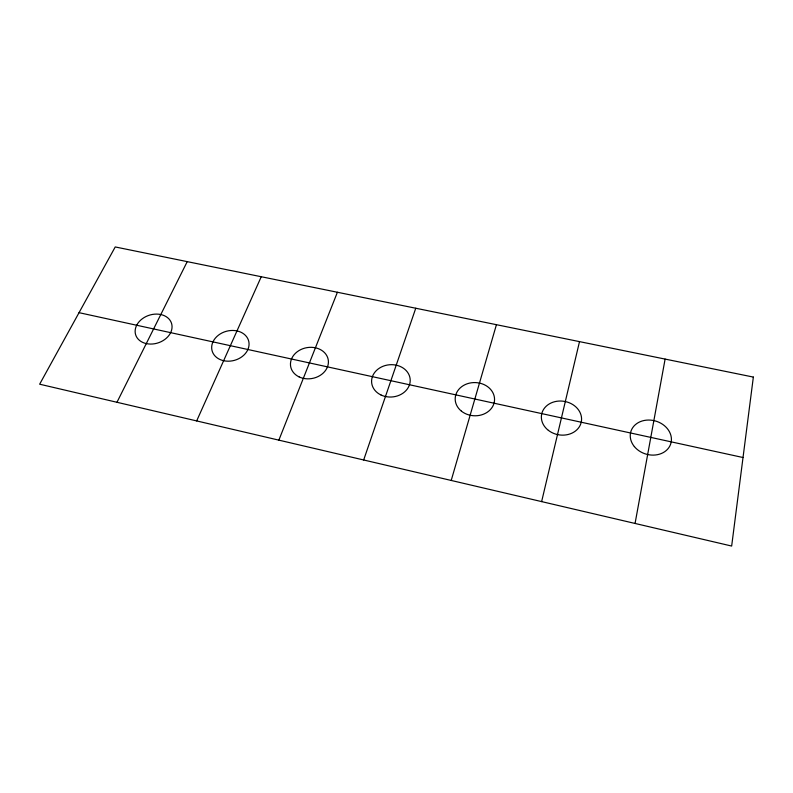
<?xml version="1.0" encoding="UTF-8"?>
<svg xmlns="http://www.w3.org/2000/svg" width="793" height="793" viewBox="0 0 793 793"><rect width="100%" height="100%" fill="white"/><g stroke="black" fill="none" stroke-linecap="round" stroke-linejoin="round"><path stroke-width="1.19" d="M635.064 523.459L665.109 359.09M541.629 501.602L579.505 341.624M451.207 480.459L496.428 324.684M363.67 459.98L415.76 308.239M278.858 440.155L337.402 292.26M196.664 420.924L261.254 276.727M116.968 402.289L187.227 261.631M79.042 312.67L743.031 457.521M753.35 377.081L731.661 546.05L39.65 384.199L115.233 246.95L753.35 377.081M634.35 446.568A20.866 17.218 16.5 0 0 669.768 446.132A20.866 17.218 16.5 0 0 648.387 420.042A20.866 17.218 16.5 0 0 634.35 446.568M381.066 395.023A19.329 16.157 -4.7 0 0 410.209 380.551A19.329 16.157 -4.7 0 0 381.413 367A19.329 16.157 -4.7 0 0 381.066 395.023M299.09 376.893A19.091 15.642 -10.6 0 0 328.391 362.768A19.091 15.642 -10.6 0 0 300.815 349.584A19.091 15.642 -10.6 0 0 299.09 376.893M223.864 360.756A18.933 15.087 -15 0 0 248.804 341.545A18.933 15.087 -15 0 0 218.432 335.181A18.933 15.087 -15 0 0 223.864 360.756M146.497 343.637A18.824 14.512 -18.1 0 0 171.903 324.882A18.824 14.512 -18.1 0 0 142.393 318.707A18.824 14.512 -18.1 0 0 146.497 343.637M548.369 430.351A20.202 16.96 9.9 0 0 581.239 422.223A20.202 16.96 9.9 0 0 554.813 401.674A20.202 16.96 9.9 0 0 548.369 430.351M461.397 411.131A19.696 16.613 2.4 0 0 494.039 403.201A19.696 16.613 2.4 0 0 469.169 383.207A19.696 16.613 2.4 0 0 461.397 411.131"/></g></svg>
